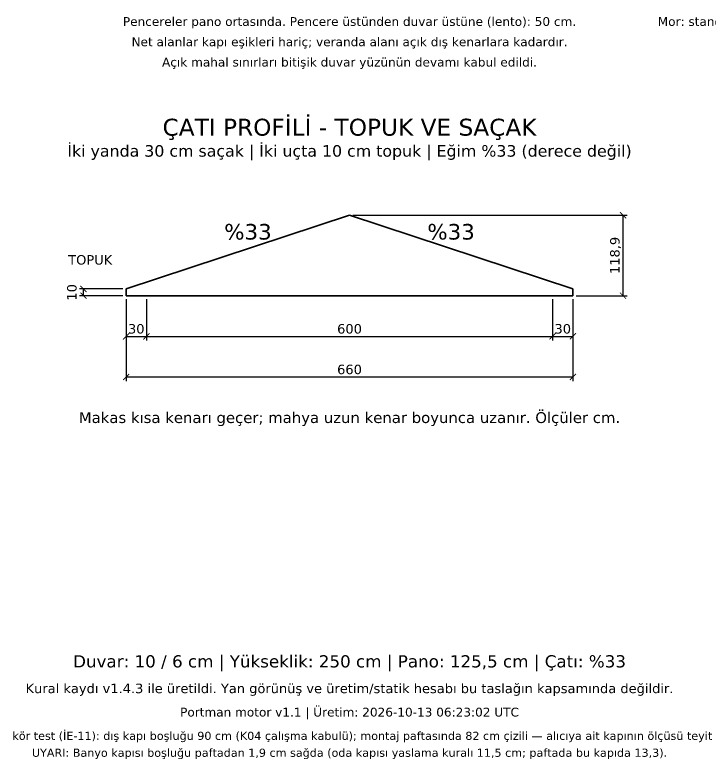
# Model space of a CAD drawing. Header units: centimetres. Extents: x -135 to 3640, y -1234 to 1338.
# Drawn here: x 706 to 1733, y -1234 to -135 of the extents above; entities that cross this region are included whole.
import ezdxf
from ezdxf.enums import TextEntityAlignment as Align

# ---------------------------------------------------------------- set-up
doc = ezdxf.new("R2010")
doc.units = ezdxf.units.CM
for name, color, linetype in [('CATI_GORUNUS', 7, 'Continuous'), ('CATI_OLCU', 4, 'Continuous'), ('CATI_YAZI', 7, 'Continuous'), ('MONTAJ_YAZI', 4, 'Continuous'), ('ODA_ADLARI', 7, 'Continuous'), ('PORTMAN_INFO', 7, 'Continuous')]:
    doc.layers.add(name, color=color, linetype=linetype)
doc.styles.add('PORTMAN', font='DejaVuSans.ttf')
doc.dimstyles.new('PORTMAN', dxfattribs={"dimtxt": 14, "dimasz": 9, "dimexe": 6, "dimexo": 5, "dimgap": 4, "dimtad": 1, "dimtxsty": 'PORTMAN', "dimblk": 'ARCHTICK', "dimcen": 2.5, "dimazin": 3, "dimtfac": 0.5, "dimtmove": 2, "dimatfit": 3})

# ---------------------------------------------------------------- blocks, each defined once
blk = doc.blocks.new('_ARCHTICK')
at = {"color": 0, "linetype": 'BYBLOCK', "const_width": 0.15}
blk.add_lwpolyline([(-0.5, -0.5), (0.5, 0.5)], dxfattribs=at)

msp = doc.modelspace()

# ---------------------------------------------------------------- linework, layer by layer
at = {"layer": 'CATI_GORUNUS', "lineweight": 35}
for p, q in [((870, -540), (1200, -431.1)), ((1200, -431.1), (1530, -540)), ((870, -550), (1530, -550))]:
    msp.add_line(p, q, dxfattribs=at)
at = {"layer": 'CATI_GORUNUS', "color": 1, "lineweight": 35}
for p, q in [((870, -550), (870, -540)), ((1530, -550), (1530, -540))]:
    msp.add_line(p, q, dxfattribs=at)

# ---------------------------------------------------------------- texts
at = {"layer": 'CATI_YAZI', "style": 'PORTMAN'}
for s, height, p in [('ÇATI PROFİLİ - TOPUK VE SAÇAK', 25, (1200, -301.1)), ('İki yanda 30 cm saçak | İki uçta 10 cm topuk | Eğim %33 (derece değil)', 17, (1200, -336.1)), ('%33', 23, (1050, -455.55)), ('%33', 23, (1350, -455.55)), ('TOPUK', 14, (817, -497)), ('Makas kısa kenarı geçer; mahya uzun kenar boyunca uzanır. Ölçüler cm.', 16, (1200, -730))]:
    msp.add_text(s, height=height, dxfattribs=at).set_placement(p, align=Align.MIDDLE_CENTER)
at = {"layer": 'MONTAJ_YAZI', "style": 'PORTMAN'}
msp.add_text('Mor: standart dışı pano (gerçek uçtan uca boy ölçülü) | Beyaz: standart 125,5 cm pano | Ölçüler cm', height=13, dxfattribs=at).set_placement((2100, -145), align=Align.MIDDLE_CENTER)
at = {"layer": 'ODA_ADLARI', "style": 'PORTMAN'}
for s, p in [('Pencereler pano ortasında. Pencere üstünden duvar üstüne (lento): 50 cm.', (1200, -145)), ('Net alanlar kapı eşikleri hariç; veranda alanı açık dış kenarlara kadardır.', (1200, -175)), ('Açık mahal sınırları bitişik duvar yüzünün devamı kabul edildi.', (1200, -205))]:
    msp.add_text(s, height=13, dxfattribs=at).set_placement(p, align=Align.MIDDLE_CENTER)
at = {"layer": 'PORTMAN_INFO', "style": 'PORTMAN'}
for s, height, p in [('Duvar: 10 / 6 cm | Yükseklik: 250 cm | Pano: 125,5 cm | Çatı: %33', 18, (1200, -1090)), ('Kural kaydı v1.4.3 ile üretildi. Yan görünüş ve üretim/statik hesabı bu taslağın kapsamında değildir.', 14, (1200, -1130)), ('Portman motor v1.1 | Üretim: 2026-10-13 06:23:02 UTC', 13, (1200, -1165)), ('UYARI: PK-01 kör test (İE-11): dış kapı boşluğu 90 cm (K04 çalışma kabulü); montaj paftasında 82 cm çizili — alıcıya ait kapının ölçüsü teyit edilmeli.', 12, (1200, -1200)), ('UYARI: Banyo kapısı boşluğu paftadan 1,9 cm sağda (oda kapısı yaslama kuralı 11,5 cm; paftada bu kapıda 13,3).', 12, (1200, -1225))]:
    msp.add_text(s, height=height, dxfattribs=at).set_placement(p, align=Align.MIDDLE_CENTER)

# ---------------------------------------------------------------- dimensions: what is measured, and where the dimension line sits
at = {"layer": 'CATI_OLCU'}
for base, p1, p2 in [((1604, -550), (1530, -550), (1200, -431.1)), ((807, -550), (870, -550), (870, -540))]:
    msp.add_linear_dim(base=base, p1=p1, p2=p2, angle=90, dimstyle='PORTMAN', override={"dimtxt": 14, "dimasz": 9, "dimexe": 6, "dimexo": 5, "dimdec": 2, "dimzin": 8, "dimdsep": 44}, dxfattribs=at).render()
for base, p1, p2 in [((870, -670), (870, -550), (1530, -550)), ((870, -610), (870, -550), (900, -550)), ((900, -610), (900, -550), (1500, -550)), ((1500, -610), (1500, -550), (1530, -550))]:
    msp.add_linear_dim(base=base, p1=p1, p2=p2, dimstyle='PORTMAN', override={"dimtxt": 14, "dimasz": 9, "dimexe": 6, "dimexo": 5, "dimdec": 2, "dimzin": 8, "dimdsep": 44}, dxfattribs=at).render()

doc.saveas('drawing.dxf')
